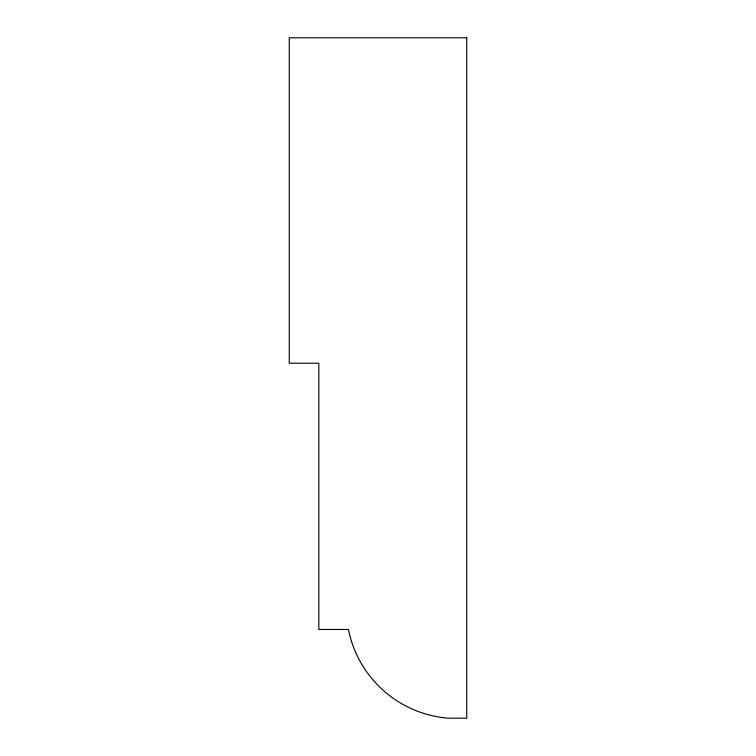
<?xml version="1.0" encoding="UTF-8"?>
<svg xmlns="http://www.w3.org/2000/svg" width="756" height="756" viewBox="0 0 756 756"><rect width="100%" height="100%" fill="white"/><g stroke="black" fill="none" stroke-linecap="round" stroke-linejoin="round"><path stroke-width="1.13" d="M466.745 37.8L289.255 37.8L289.255 363.211L318.834 363.211L318.834 629.455L348.421 629.455A110.782 110.782 0 0 0 448.658 718.2L466.745 718.2L466.745 37.8"/></g></svg>
